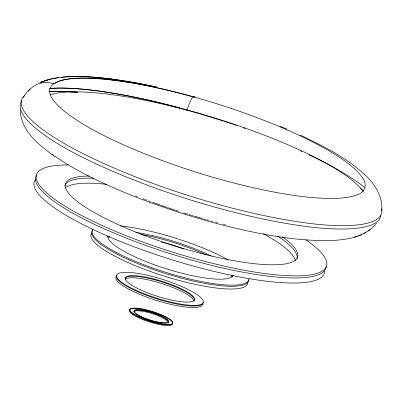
<?xml version="1.0" encoding="UTF-8"?>
<svg xmlns="http://www.w3.org/2000/svg" width="402" height="402" viewBox="0 0 402 402"><rect width="100%" height="100%" fill="white"/><g stroke="black" fill="none" stroke-linecap="round" stroke-linejoin="round"><path stroke-width="0.6" d="M381.719 211.135C383.307 195.452 373.192 181.543 361.735 171.961C343.705 156.147 321.901 145.504 300.45 135.167M380.835 215.251C380.332 220.115 375.84 223.155 371.674 224.844A193.794 41.944 17.5 0 1 347.851 228.924C325.605 229.627 303.45 226.487 281.591 222.653A193.794 41.944 17.5 0 1 231.286 211.542C201.714 203.93 172.558 194.704 143.991 183.91A193.905 41.969 17.5 0 1 96.646 164.106C76.767 154.74 57.024 144.65 39.471 131.313A193.9 41.969 17.5 0 1 22.854 114.424C20.286 110.439 18.618 104.626 22.04 100.626M23.02 97.591L26.808 92.229L30.115 88.993M376.478 223.236C363.307 239.622 340.228 240.677 320.841 240.627M24.638 95.646C19.663 99.349 20.738 106.525 23.914 111.042A193.9 41.969 17.5 0 0 40.537 127.931C58.089 141.268 77.832 151.358 97.706 160.725A193.905 41.969 17.5 0 0 145.057 180.533C173.624 191.322 202.779 200.548 232.351 208.166A193.794 41.944 17.5 0 0 282.656 219.271C304.515 223.11 326.67 226.246 348.921 225.547A193.794 41.944 17.5 0 0 372.734 221.462C377.955 219.663 383.362 214.683 381.634 208.653M364.066 233.461L366.172 232.13M368.001 230.974L370.141 229.622M39.743 82.737C54.416 76.325 70.858 76.144 86.586 76.697C110.208 78.078 133.615 82.023 156.705 87.088M58.27 77.732L50.763 79.023L40.396 82.47L43.285 81.43M44.722 80.908L47.557 79.892M358.659 235.672L361.559 234.642M354.393 237.215L357.232 236.205M50.33 94.646L58.682 92.842L67.144 92.058A182.222 39.441 17.5 0 1 136.846 98.661C191.377 109.218 244.823 125.685 295.646 148.127A161.117 34.873 17.5 0 1 353.298 181.191L359.026 186.392L363.323 191.377M61.486 77.32C78.033 75.38 94.751 76.998 111.208 79.028M49.798 88.425C66.787 87.314 83.807 89.038 100.631 91.289A189.407 40.994 17.5 0 1 165.795 104.319L179.825 107.977M49.345 91.767L63.878 91.495L77.857 92.259M77.34 92.209L67.34 91.616A189.407 40.994 17.5 0 0 49.908 91.711M108.635 78.702L116.711 79.762M114.002 79.39L134.439 82.611L156.473 87.048M215.673 222.18L217.437 222.648M206.799 219.763L208.573 220.251M210.944 220.904L212.718 221.391M202.638 218.577L194.317 216.145M203.829 218.919L205.613 219.432M191.342 215.256L193.126 215.789M183.619 212.869L187.774 214.16M188.965 214.527L190.744 215.08M222.959 120.856L197.08 112.826L170.684 105.565A192.593 41.682 17.5 0 0 128.394 95.962C108.585 92.148 88.576 89.113 68.405 88.234A189.407 40.994 17.5 0 0 49.863 88.405M175.925 210.392L178.88 211.346M223.547 121.047L232.291 123.977M167.684 207.638L175.332 210.201M232.869 124.178L236.914 125.58M160.684 205.211L167.101 207.437M243.245 127.806L244.959 128.424M152.599 202.312L160.102 205.005M145.192 199.553L146.901 200.191M148.609 200.824L150.318 201.462M279.978 126.153L286.993 129.137M309.168 154.83C327.731 163.694 346.092 173.327 362.514 185.809A193.905 41.969 17.5 0 1 365.368 188.086M54.798 156.413C39.17 145.418 21.155 131.193 20.2 110.455M360.066 188.156L361.448 189.186A193.905 41.969 17.5 0 1 363.84 191.086M320.479 240.421A167.89 36.336 17.5 0 1 54.898 156.167M53.506 155.157A167.89 36.336 17.5 0 1 52.039 154.066M300.244 150.68A193.9 41.969 17.5 0 1 301.952 151.459M144.63 199.342A169.634 36.718 17.5 0 1 142.936 198.699M137.348 196.533A169.634 36.718 17.5 0 1 135.685 195.88M225.075 224.623A169.538 36.693 17.5 0 1 223.321 224.18M186.799 110.369A23.612 3.427 -74.4 0 1 194.598 97.199L176.131 92.289A165.699 35.863 17.5 0 0 119.133 80.892L104.314 79.144L90.932 78.219A165.699 35.863 17.5 0 0 58.993 81.194L53.712 83.852A23.612 22.758 54.2 0 0 28.195 91.39M64.838 185.769A121.7 26.341 17.5 0 1 93.576 178.171M277.465 236.039A121.7 26.341 17.5 0 1 297.038 258.702M65.104 188.116A121.7 26.341 17.5 0 1 106.701 184.332M263.31 233.668A121.7 26.341 17.5 0 1 295.359 260.536M326.193 266.652A152.056 32.914 17.5 0 1 170.207 253.647A152.056 32.914 17.5 0 1 36.672 175.011M324.62 271.129A152.056 32.914 17.5 0 1 168.604 258.727A152.056 32.914 17.5 0 1 35.426 179.583M305.947 239.843A152.056 32.914 17.5 0 1 270.652 274.28A152.056 32.914 17.5 0 1 77.867 213.552A152.056 32.914 17.5 0 1 68.219 164.961M282.46 236.914A121.7 26.341 17.5 0 1 252.29 263.461A121.7 26.341 17.5 0 1 99.43 215.387A121.7 26.341 17.5 0 1 88.882 176.041M172.272 323.002A22.522 4.874 17.5 0 1 150.147 322.193A22.522 4.874 17.5 0 1 129.931 309.957M133.997 311.55A18.025 3.899 17.5 0 1 153.107 313.937A18.025 3.899 17.5 0 1 168.142 322.781M203.126 302.475A45.381 9.824 17.5 0 1 156.564 298.771A45.381 9.824 17.5 0 1 116.816 275.154M125.117 278.516A36.321 7.859 17.5 0 1 162.287 282.038A36.321 7.859 17.5 0 1 194.372 300.44M202.543 303.229A45.381 9.824 17.5 0 1 156.087 300.289A45.381 9.824 17.5 0 1 116.892 276.114M125.087 279.325A36.321 7.859 17.5 0 1 161.81 283.551A36.321 7.859 17.5 0 1 193.97 301.128M248.652 279.857A82.078 17.763 17.5 0 1 164.438 273.164A82.078 17.763 17.5 0 1 92.55 230.441M140.831 234.416A65.692 14.221 17.5 0 1 206.261 254.963M232.989 275.199A65.692 14.221 17.5 0 1 232.818 276.174M249.004 278.732A82.078 17.763 17.5 0 1 164.79 272.038A82.078 17.763 17.5 0 1 92.902 229.321M120.499 225.944A82.078 17.763 17.5 0 1 228.346 259.948M232.979 275.501A65.692 14.221 17.5 0 1 165.941 268.682A65.692 14.221 17.5 0 1 107.791 235.879M135.75 232.436A65.692 14.221 17.5 0 1 211.507 256.205M247.788 282.596A82.078 17.763 17.5 0 1 163.574 275.903A82.078 17.763 17.5 0 1 91.686 233.185M107.922 237.607A65.692 14.221 17.5 0 1 109.927 236.492M161.579 242.014A65.692 14.221 17.5 0 1 183.825 248.954M231.567 275.737A65.692 14.221 17.5 0 1 232.095 277.42M49.969 88.435C48.908 91.797 50.285 95.299 52.014 98.173A169.629 36.713 17.5 0 0 66.556 112.947C81.907 124.615 99.178 133.444 116.57 141.64A169.634 36.718 17.5 0 0 157.991 158.966C182.98 168.408 208.487 176.473 234.361 183.141A169.538 36.693 17.5 0 0 278.365 192.854C297.49 196.211 316.871 198.96 336.338 198.347A169.538 36.693 17.5 0 0 357.172 194.774C364.483 192.99 367.699 184.232 362.785 178.362A169.634 36.718 17.5 0 0 348.227 163.579C332.866 151.911 315.595 143.082 298.204 134.891A169.629 36.713 17.5 0 0 256.793 117.57C231.793 108.133 206.281 100.058 180.408 93.38A168.488 36.466 17.5 0 0 143.413 84.978C120.605 80.747 97.39 77.023 74.119 78.415A168.488 36.466 17.5 0 0 57.581 81.747C54.441 83.078 51.2 85.078 49.969 88.435M139.092 317.188A22.522 4.874 17.5 0 0 172.664 323.389A22.522 4.874 17.5 0 0 141.826 309.198A22.522 4.874 17.5 0 0 139.092 317.188M141.509 317.067A18.025 3.899 17.5 0 0 168.378 322.032A18.025 3.899 17.5 0 0 143.695 310.671A18.025 3.899 17.5 0 0 141.509 317.067M139.192 316.876A22.522 4.874 17.5 0 0 172.765 323.077A22.522 4.874 17.5 0 0 141.926 308.887A22.522 4.874 17.5 0 0 139.192 316.876M141.605 316.761A18.025 3.899 17.5 0 0 168.478 321.721A18.025 3.899 17.5 0 0 143.795 310.364A18.025 3.899 17.5 0 0 141.605 316.761M135.554 290.058A45.381 9.824 17.5 0 0 203.206 302.55A45.381 9.824 17.5 0 0 141.062 273.958A45.381 9.824 17.5 0 0 135.554 290.058M140.424 289.822A36.321 7.859 17.5 0 0 194.568 299.817A36.321 7.859 17.5 0 0 144.831 276.933A36.321 7.859 17.5 0 0 140.424 289.822"/></g></svg>
